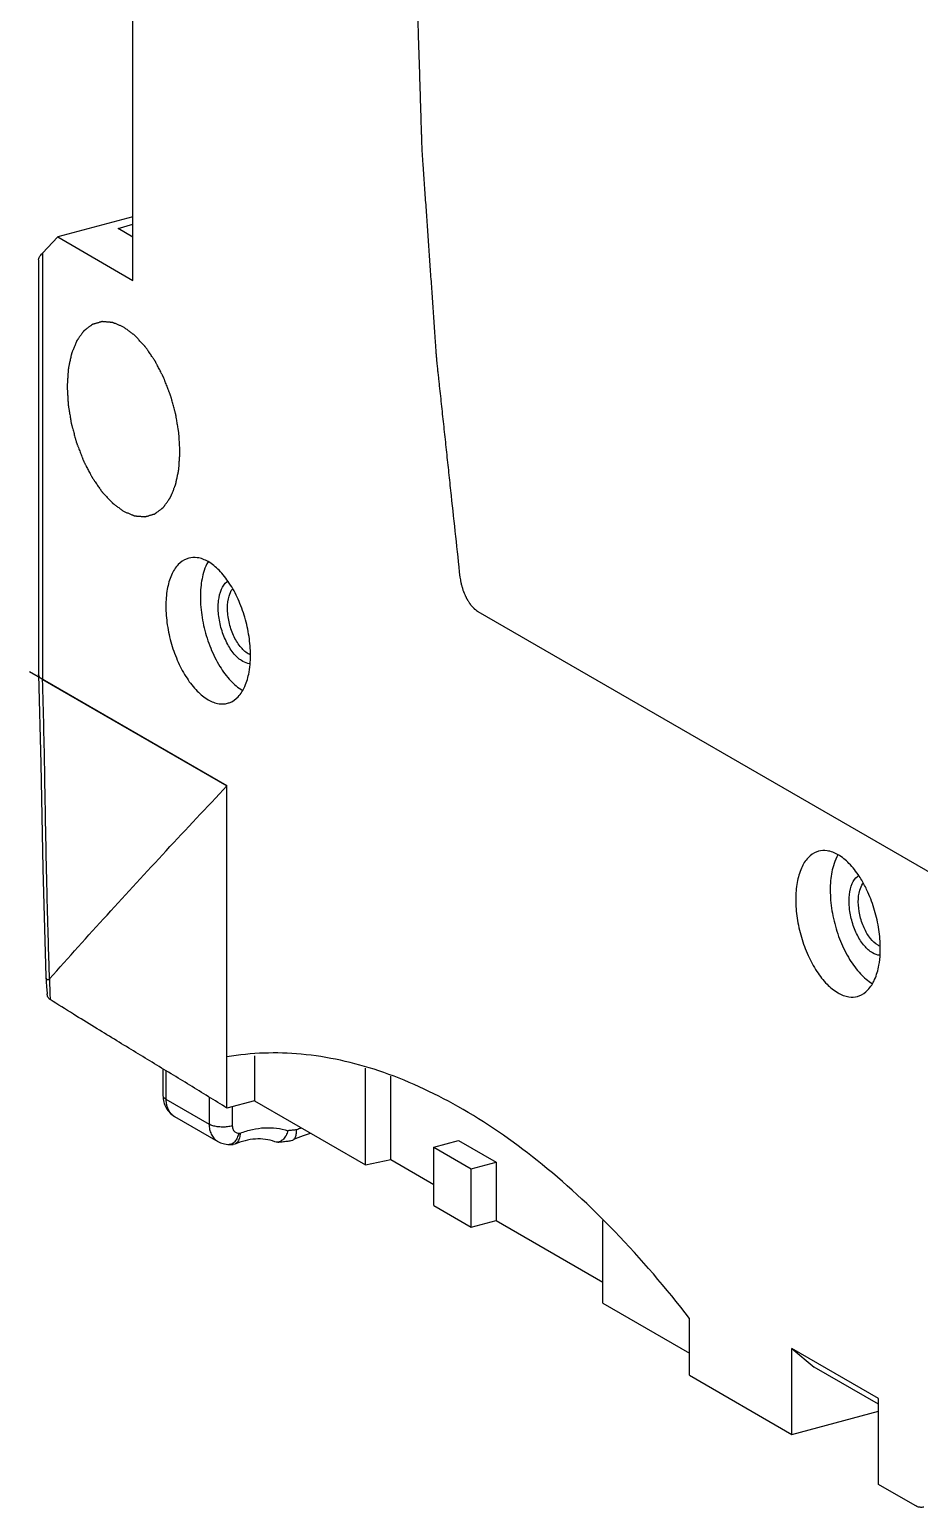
# Model space of a CAD drawing. Extents: x -77 to 255, y -304 to -148.
# Drawn here: x -47.4 to -20.75, y -272.28 to -228.01 of the extents above; entities that cross this region are included whole.
import ezdxf

# ---------------------------------------------------------------- set-up
doc = ezdxf.new("R2010")
doc.units = 0
doc.header["$LTSCALE"] = 1.21
doc.header["$MEASUREMENT"] = 0
doc.layers.get('0').update_dxf_attribs({"linetype": 'CONTINUOUS'})

msp = doc.modelspace()

# ---------------------------------------------------------------- linework, layer by layer
for p, q in [((-44.299, -235.524), (-44.299, -202.707)), ((-44.299, -233.62), (-46.551, -234.223)), ((-44.747, -233.973), (-44.299, -233.839)), ((-44.299, -234.231), (-44.747, -233.973)), ((-46.551, -234.223), (-47.007, -234.705)), ((-46.551, -234.223), (-44.299, -235.524)), ((-47.127, -234.906), (-47.127, -247.32)), ((-47.007, -234.705), (-47.007, -247.475)), ((-11.194, -258.598), (-33.961, -245.449)), ((-41.484, -250.665), (-47.396, -247.25)), ((-47.127, -247.324), (-47.127, -247.32)), ((-47.007, -247.475), (-41.484, -250.665)), ((-41.484, -260.317), (-41.484, -250.665)), ((-41.484, -260.317), (-41.484, -250.665)), ((-46.897, -256.518), (-46.885, -256.681)), ((-40.658, -258.751), (-40.658, -260.096)), ((-43.4, -259.139), (-43.4, -259.938)), ((-43.314, -259.192), (-43.314, -260.049)), ((-37.336, -262.014), (-37.336, -259.114)), ((-36.577, -261.859), (-36.577, -259.362)), ((-43.314, -260.049), (-42.019, -260.797)), ((-42.019, -259.985), (-42.019, -260.797)), ((-40.658, -260.096), (-41.484, -260.317)), ((-41.324, -260.274), (-41.324, -260.849)), ((-40.658, -260.096), (-37.336, -262.014)), ((-43.053, -260.564), (-41.758, -261.312)), ((-41.246, -261.392), (-41.3, -261.403)), ((-39.557, -261.29), (-39.513, -261.277)), ((-35.294, -261.482), (-34.551, -261.282)), ((-35.294, -261.482), (-34.168, -262.132)), ((-35.294, -263.229), (-35.294, -261.482)), ((-34.551, -261.282), (-33.425, -261.933)), ((-37.336, -262.014), (-36.577, -261.859)), ((-36.577, -261.859), (-35.294, -262.6)), ((-34.168, -262.132), (-33.425, -261.933)), ((-33.425, -261.933), (-33.425, -263.68)), ((-34.168, -263.879), (-34.168, -262.132)), ((-35.294, -263.229), (-34.168, -263.879)), ((-34.168, -263.879), (-33.425, -263.68)), ((-33.425, -263.68), (-30.227, -265.526)), ((-30.227, -266.155), (-30.227, -263.685)), ((-30.227, -266.155), (-27.634, -267.653)), ((-27.634, -268.317), (-27.634, -266.615)), ((-21.976, -269.011), (-24.565, -267.515)), ((-24.565, -267.515), (-23.904, -268.073)), ((-24.565, -270.089), (-24.565, -267.515)), ((-21.976, -269.187), (-23.904, -268.073)), ((-27.634, -268.317), (-24.565, -270.089)), ((-21.976, -271.585), (-21.976, -269.011)), ((-24.565, -270.089), (-21.976, -269.395)), ((-20.878, -272.219), (-21.976, -271.585))]:
    msp.add_line(p, q)
for points in [[(-47.127, -247.324), (-47.059, -250.002), (-46.997, -253.137), (-46.907, -256.386)], [(-46.908, -256.384), (-46.905, -256.429), (-46.901, -256.47), (-46.897, -256.518)], [(-46.885, -256.681), (-46.872, -256.877), (-46.871, -256.89)]]:
    msp.add_lwpolyline(points)
for points, start_tangent, end_tangent in [([(-34.941, -207.709, 6.442), (-35.044, -208.78, 5.82), (-35.146, -209.852, 5.197), (-35.198, -210.387, 4.886), (-35.249, -210.923, 4.575), (-35.3, -211.459, 4.263), (-35.352, -211.994, 3.952), (-35.403, -212.53, 3.641), (-35.429, -212.798, 3.485), (-35.441, -212.932, 3.408), (-35.454, -213.066, 3.33), (-35.467, -213.2, 3.252), (-35.48, -213.334, 3.174), (-35.483, -213.367, 3.155), (-35.486, -213.401, 3.135), (-35.488, -213.417, 3.126), (-35.489, -213.434, 3.116), (-35.491, -213.469, 3.099), (-35.494, -213.538, 3.064), (-35.498, -213.607, 3.028), (-35.505, -213.746, 2.958), (-35.512, -213.884, 2.887), (-35.526, -214.161, 2.746), (-35.54, -214.437, 2.605), (-35.554, -214.714, 2.464), (-35.583, -215.267, 2.182), (-35.611, -215.821, 1.9), (-35.639, -216.374, 1.619), (-35.667, -216.927, 1.337), (-35.696, -217.481, 1.055), (-35.724, -218.034, 0.773), (-35.738, -218.31, 0.632), (-35.752, -218.587, 0.491), (-35.766, -218.864, 0.35), (-35.773, -219.002, 0.279), (-35.781, -219.14, 0.209), (-35.784, -219.21, 0.174), (-35.788, -219.279, 0.138), (-35.789, -219.313, 0.121), (-35.79, -219.331, 0.112), (-35.79, -219.349, 0.104), (-35.79, -219.384, 0.089), (-35.791, -219.42, 0.073), (-35.792, -219.562, 0.01), (-35.793, -219.704, -0.053), (-35.795, -219.846, -0.116), (-35.796, -219.988, -0.179), (-35.798, -220.272, -0.304), (-35.803, -220.841, -0.556), (-35.809, -221.409, -0.807), (-35.814, -221.978, -1.059), (-35.819, -222.547, -1.31), (-35.824, -223.115, -1.561), (-35.829, -223.684, -1.813), (-35.831, -223.968, -1.939), (-35.834, -224.252, -2.064), (-35.837, -224.536, -2.19), (-35.839, -224.821, -2.316), (-35.84, -224.963, -2.379), (-35.842, -225.105, -2.442), (-35.842, -225.176, -2.473), (-35.843, -225.247, -2.504), (-35.844, -225.318, -2.536), (-35.844, -225.354, -2.552), (-35.844, -225.371, -2.559), (-35.844, -225.389, -2.567), (-35.844, -225.407, -2.574), (-35.843, -225.425, -2.581), (-35.842, -225.462, -2.595), (-35.84, -225.534, -2.622), (-35.837, -225.607, -2.65), (-35.835, -225.68, -2.677), (-35.831, -225.825, -2.732), (-35.826, -225.97, -2.787), (-35.817, -226.261, -2.897), (-35.808, -226.552, -3.007), (-35.799, -226.842, -3.117), (-35.79, -227.133, -3.227), (-35.772, -227.714, -3.447), (-35.754, -228.295, -3.666), (-35.735, -228.876, -3.886), (-35.717, -229.458, -4.106), (-35.699, -230.039, -4.326), (-35.681, -230.62, -4.546), (-35.672, -230.911, -4.656), (-35.667, -231.056, -4.711), (-35.663, -231.201, -4.766), (-35.658, -231.347, -4.82), (-35.654, -231.492, -4.875), (-35.653, -231.528, -4.889), (-35.652, -231.564, -4.903), (-35.651, -231.583, -4.91), (-35.65, -231.601, -4.916), (-35.647, -231.638, -4.928), (-35.642, -231.712, -4.951), (-35.637, -231.786, -4.974), (-35.627, -231.934, -5.021), (-35.616, -232.082, -5.068), (-35.596, -232.377, -5.162), (-35.575, -232.673, -5.255), (-35.555, -232.969, -5.349), (-35.513, -233.56, -5.536), (-35.472, -234.151, -5.723), (-35.431, -234.743, -5.911), (-35.39, -235.334, -6.098), (-35.348, -235.925, -6.285), (-35.307, -236.517, -6.472), (-35.287, -236.812, -6.566), (-35.266, -237.108, -6.66), (-35.245, -237.404, -6.753), (-35.235, -237.552, -6.8), (-35.225, -237.699, -6.847), (-35.219, -237.773, -6.87), (-35.214, -237.847, -6.894), (-35.212, -237.884, -6.905), (-35.21, -237.903, -6.911), (-35.208, -237.922, -6.916), (-35.204, -237.96, -6.926), (-35.2, -237.998, -6.935), (-35.184, -238.151, -6.975), (-35.167, -238.304, -7.014), (-35.151, -238.456, -7.053), (-35.134, -238.609, -7.092), (-35.101, -238.914, -7.17), (-35.036, -239.525, -7.327), (-34.97, -240.136, -7.483), (-34.904, -240.747, -7.64), (-34.839, -241.358, -7.796), (-34.773, -241.968, -7.953), (-34.642, -243.19, -8.266), (-34.51, -244.412, -8.579)], (-0.08256, -0.861712, -0.500636), (0.10362, -0.963479, -0.246922)), ([(-47.128, -234.909), (-47.105, -234.834), (-47.007, -234.705)], (-0.049679, 0.998765), (0.687834, 0.725868)), ([(-44.581, -236.922, -21.453), (-44.663, -236.887, -21.57), (-44.745, -236.853, -21.686), (-44.786, -236.836, -21.744), (-44.827, -236.819, -21.802), (-44.848, -236.81, -21.831), (-44.868, -236.802, -21.86), (-44.889, -236.793, -21.889), (-44.899, -236.789, -21.904), (-44.904, -236.787, -21.911), (-44.909, -236.785, -21.918), (-44.914, -236.784, -21.926), (-44.919, -236.784, -21.934), (-44.929, -236.783, -21.949), (-44.949, -236.781, -21.98), (-44.968, -236.78, -22.011), (-44.988, -236.778, -22.042), (-45.027, -236.775, -22.103), (-45.067, -236.771, -22.165), (-45.106, -236.768, -22.226), (-45.146, -236.765, -22.288), (-45.165, -236.763, -22.319), (-45.185, -236.761, -22.349), (-45.205, -236.76, -22.38), (-45.215, -236.759, -22.396), (-45.22, -236.758, -22.403), (-45.225, -236.758, -22.411), (-45.229, -236.759, -22.419), (-45.234, -236.761, -22.427), (-45.243, -236.763, -22.442), (-45.261, -236.769, -22.474), (-45.279, -236.774, -22.505), (-45.297, -236.779, -22.536), (-45.334, -236.79, -22.599), (-45.37, -236.8, -22.661), (-45.407, -236.811, -22.724), (-45.443, -236.821, -22.787), (-45.461, -236.827, -22.818), (-45.479, -236.832, -22.849), (-45.498, -236.837, -22.881), (-45.507, -236.84, -22.896), (-45.511, -236.841, -22.904), (-45.516, -236.843, -22.912), (-45.52, -236.846, -22.92), (-45.524, -236.849, -22.927), (-45.532, -236.855, -22.943), (-45.548, -236.867, -22.974), (-45.564, -236.88, -23.005), (-45.581, -236.892, -23.037), (-45.613, -236.916, -23.099), (-45.646, -236.941, -23.161), (-45.678, -236.966, -23.224), (-45.71, -236.99, -23.286), (-45.727, -237.003, -23.317), (-45.743, -237.015, -23.348), (-45.759, -237.027, -23.38), (-45.767, -237.033, -23.395), (-45.771, -237.037, -23.403), (-45.775, -237.04, -23.411), (-45.779, -237.044, -23.418), (-45.782, -237.049, -23.425), (-45.788, -237.058, -23.44), (-45.802, -237.077, -23.468), (-45.815, -237.095, -23.497), (-45.828, -237.113, -23.526), (-45.854, -237.15, -23.583), (-45.88, -237.187, -23.641), (-45.906, -237.224, -23.698), (-45.932, -237.261, -23.756), (-45.945, -237.279, -23.785), (-45.958, -237.298, -23.814), (-45.972, -237.316, -23.842), (-45.978, -237.325, -23.857), (-45.981, -237.33, -23.864), (-45.985, -237.335, -23.871), (-45.987, -237.341, -23.878), (-45.989, -237.347, -23.884), (-45.994, -237.359, -23.897), (-46.004, -237.383, -23.923), (-46.014, -237.407, -23.949), (-46.024, -237.431, -23.974), (-46.043, -237.479, -24.026), (-46.062, -237.527, -24.078), (-46.082, -237.575, -24.129), (-46.101, -237.623, -24.181), (-46.111, -237.647, -24.207), (-46.121, -237.671, -24.233), (-46.131, -237.695, -24.259), (-46.135, -237.707, -24.271), (-46.138, -237.713, -24.278), (-46.14, -237.719, -24.284), (-46.142, -237.726, -24.29), (-46.143, -237.733, -24.295), (-46.146, -237.748, -24.306), (-46.152, -237.777, -24.328), (-46.158, -237.805, -24.35), (-46.164, -237.834, -24.372), (-46.176, -237.891, -24.416), (-46.189, -237.949, -24.46), (-46.201, -238.006, -24.503), (-46.213, -238.063, -24.547), (-46.219, -238.092, -24.569), (-46.225, -238.121, -24.591), (-46.231, -238.15, -24.613), (-46.234, -238.164, -24.624), (-46.235, -238.171, -24.629), (-46.237, -238.178, -24.635), (-46.237, -238.186, -24.639), (-46.238, -238.195, -24.643), (-46.239, -238.211, -24.652), (-46.241, -238.244, -24.67), (-46.243, -238.277, -24.687), (-46.245, -238.31, -24.704), (-46.249, -238.375, -24.739), (-46.253, -238.441, -24.774), (-46.258, -238.507, -24.809), (-46.262, -238.573, -24.843), (-46.264, -238.605, -24.861), (-46.266, -238.638, -24.878), (-46.268, -238.671, -24.896), (-46.269, -238.688, -24.904), (-46.27, -238.696, -24.909), (-46.27, -238.704, -24.913), (-46.27, -238.713, -24.916), (-46.269, -238.721, -24.919), (-46.268, -238.739, -24.925), (-46.266, -238.773, -24.936), (-46.264, -238.808, -24.948), (-46.262, -238.843, -24.96), (-46.258, -238.912, -24.983), (-46.254, -238.981, -25.006), (-46.25, -239.051, -25.029), (-46.246, -239.12, -25.052), (-46.244, -239.154, -25.064), (-46.242, -239.189, -25.076), (-46.24, -239.224, -25.087), (-46.239, -239.241, -25.093), (-46.238, -239.25, -25.096), (-46.238, -239.258, -25.099), (-46.236, -239.267, -25.1), (-46.235, -239.276, -25.102), (-46.232, -239.294, -25.105), (-46.226, -239.33, -25.11), (-46.22, -239.365, -25.116), (-46.214, -239.401, -25.122), (-46.202, -239.472, -25.133), (-46.19, -239.544, -25.145), (-46.178, -239.615, -25.156), (-46.166, -239.686, -25.168), (-46.16, -239.722, -25.174), (-46.155, -239.757, -25.179), (-46.149, -239.793, -25.185), (-46.146, -239.811, -25.188), (-46.144, -239.82, -25.189), (-46.143, -239.829, -25.191), (-46.14, -239.838, -25.191), (-46.138, -239.846, -25.191), (-46.133, -239.864, -25.191), (-46.123, -239.899, -25.19), (-46.114, -239.935, -25.19), (-46.104, -239.97, -25.19), (-46.085, -240.04, -25.189), (-46.065, -240.111, -25.188), (-46.046, -240.182, -25.187), (-46.027, -240.252, -25.187), (-46.017, -240.287, -25.186), (-46.007, -240.323, -25.186), (-45.998, -240.358, -25.186), (-45.993, -240.376, -25.186), (-45.99, -240.385, -25.186), (-45.988, -240.393, -25.185), (-45.985, -240.402, -25.184), (-45.981, -240.41, -25.182), (-45.975, -240.428, -25.179), (-45.961, -240.462, -25.172), (-45.948, -240.496, -25.166), (-45.935, -240.53, -25.159), (-45.908, -240.598, -25.146), (-45.882, -240.667, -25.133), (-45.855, -240.735, -25.12), (-45.828, -240.803, -25.106), (-45.815, -240.838, -25.1), (-45.802, -240.872, -25.093), (-45.789, -240.906, -25.087), (-45.782, -240.923, -25.083), (-45.779, -240.931, -25.082), (-45.775, -240.94, -25.08), (-45.771, -240.948, -25.077), (-45.767, -240.955, -25.074), (-45.759, -240.971, -25.068), (-45.744, -241.001, -25.055), (-45.728, -241.032, -25.043), (-45.712, -241.062, -25.031), (-45.68, -241.123, -25.006), (-45.648, -241.184, -24.981), (-45.616, -241.246, -24.957), (-45.584, -241.307, -24.932), (-45.568, -241.337, -24.92), (-45.552, -241.368, -24.907), (-45.537, -241.398, -24.895), (-45.529, -241.414, -24.889), (-45.525, -241.421, -24.886), (-45.521, -241.429, -24.883), (-45.516, -241.435, -24.878), (-45.512, -241.442, -24.874), (-45.502, -241.455, -24.865), (-45.484, -241.482, -24.847), (-45.466, -241.508, -24.83), (-45.448, -241.534, -24.812), (-45.412, -241.587, -24.776), (-45.375, -241.64, -24.741), (-45.339, -241.693, -24.706), (-45.303, -241.745, -24.67), (-45.285, -241.772, -24.653), (-45.266, -241.798, -24.635), (-45.248, -241.825, -24.617), (-45.239, -241.838, -24.608), (-45.235, -241.844, -24.604), (-45.23, -241.851, -24.599), (-45.225, -241.856, -24.594), (-45.22, -241.862, -24.588), (-45.21, -241.872, -24.577), (-45.191, -241.893, -24.555), (-45.171, -241.915, -24.532), (-45.151, -241.936, -24.51), (-45.112, -241.978, -24.465), (-45.072, -242.021, -24.42), (-45.033, -242.063, -24.376), (-44.994, -242.106, -24.331), (-44.974, -242.127, -24.309), (-44.954, -242.148, -24.286), (-44.935, -242.169, -24.264), (-44.925, -242.18, -24.253), (-44.92, -242.185, -24.247), (-44.915, -242.19, -24.241), (-44.91, -242.194, -24.235), (-44.904, -242.198, -24.228), (-44.894, -242.206, -24.215), (-44.873, -242.221, -24.188), (-44.852, -242.237, -24.161), (-44.831, -242.252, -24.135), (-44.79, -242.283, -24.081), (-44.748, -242.314, -24.028), (-44.664, -242.376, -23.921), (-44.581, -242.438, -23.814)], (-0.560328, 0.233924, -0.794551), (0.560232, -0.414887, 0.716944)), ([(-44.581, -242.438, -23.814), (-44.499, -242.472, -23.698), (-44.417, -242.506, -23.582), (-44.376, -242.523, -23.523), (-44.335, -242.54, -23.465), (-44.314, -242.549, -23.436), (-44.294, -242.558, -23.407), (-44.273, -242.566, -23.378), (-44.263, -242.57, -23.363), (-44.258, -242.572, -23.356), (-44.253, -242.575, -23.349), (-44.248, -242.575, -23.341), (-44.243, -242.575, -23.334), (-44.233, -242.576, -23.318), (-44.213, -242.578, -23.287), (-44.194, -242.58, -23.257), (-44.174, -242.581, -23.226), (-44.135, -242.585, -23.164), (-44.095, -242.588, -23.103), (-44.056, -242.591, -23.041), (-44.016, -242.595, -22.98), (-43.997, -242.596, -22.949), (-43.977, -242.598, -22.918), (-43.957, -242.6, -22.887), (-43.947, -242.6, -22.872), (-43.942, -242.601, -22.864), (-43.937, -242.601, -22.856), (-43.933, -242.6, -22.849), (-43.928, -242.599, -22.841), (-43.919, -242.596, -22.825), (-43.901, -242.591, -22.794), (-43.883, -242.585, -22.763), (-43.865, -242.58, -22.731), (-43.828, -242.57, -22.669), (-43.792, -242.559, -22.606), (-43.755, -242.548, -22.543), (-43.719, -242.538, -22.481), (-43.701, -242.533, -22.449), (-43.683, -242.527, -22.418), (-43.664, -242.522, -22.387), (-43.655, -242.519, -22.371), (-43.651, -242.518, -22.363), (-43.646, -242.517, -22.356), (-43.642, -242.514, -22.348), (-43.638, -242.511, -22.34), (-43.63, -242.504, -22.324), (-43.614, -242.492, -22.293), (-43.598, -242.48, -22.262), (-43.581, -242.467, -22.231), (-43.549, -242.443, -22.168), (-43.516, -242.418, -22.106), (-43.484, -242.394, -22.044), (-43.452, -242.369, -21.981), (-43.435, -242.357, -21.95), (-43.419, -242.344, -21.919), (-43.403, -242.332, -21.888), (-43.395, -242.326, -21.872), (-43.391, -242.323, -21.864), (-43.387, -242.32, -21.857), (-43.383, -242.315, -21.849), (-43.38, -242.31, -21.842), (-43.374, -242.301, -21.828), (-43.361, -242.283, -21.799), (-43.347, -242.264, -21.77), (-43.334, -242.246, -21.742), (-43.308, -242.209, -21.684), (-43.282, -242.172, -21.626), (-43.256, -242.135, -21.569), (-43.23, -242.098, -21.511), (-43.217, -242.08, -21.483), (-43.204, -242.061, -21.454), (-43.191, -242.043, -21.425), (-43.184, -242.034, -21.411), (-43.181, -242.029, -21.403), (-43.177, -242.025, -21.396), (-43.175, -242.019, -21.39), (-43.173, -242.013, -21.383), (-43.168, -242.001, -21.37), (-43.158, -241.977, -21.345), (-43.148, -241.953, -21.319), (-43.138, -241.928, -21.293), (-43.119, -241.88, -21.241), (-43.1, -241.832, -21.19), (-43.08, -241.784, -21.138), (-43.061, -241.736, -21.086), (-43.051, -241.712, -21.061), (-43.041, -241.688, -21.035), (-43.031, -241.664, -21.009), (-43.027, -241.652, -20.996), (-43.024, -241.646, -20.989), (-43.022, -241.64, -20.983), (-43.02, -241.633, -20.978), (-43.019, -241.626, -20.972), (-43.016, -241.612, -20.961), (-43.01, -241.583, -20.939), (-43.004, -241.554, -20.917), (-42.998, -241.525, -20.895), (-42.986, -241.468, -20.852), (-42.973, -241.411, -20.808), (-42.961, -241.353, -20.764), (-42.949, -241.296, -20.72), (-42.943, -241.267, -20.698), (-42.937, -241.238, -20.676), (-42.931, -241.21, -20.655), (-42.928, -241.195, -20.644), (-42.927, -241.188, -20.638), (-42.925, -241.181, -20.633), (-42.925, -241.173, -20.628), (-42.924, -241.165, -20.624), (-42.923, -241.148, -20.615), (-42.921, -241.115, -20.598), (-42.919, -241.083, -20.58), (-42.917, -241.05, -20.563), (-42.913, -240.984, -20.528), (-42.909, -240.918, -20.494), (-42.904, -240.852, -20.459), (-42.9, -240.787, -20.424), (-42.898, -240.754, -20.407), (-42.896, -240.721, -20.389), (-42.894, -240.688, -20.372), (-42.893, -240.672, -20.363), (-42.892, -240.663, -20.359), (-42.892, -240.655, -20.354), (-42.892, -240.647, -20.351), (-42.893, -240.638, -20.349), (-42.894, -240.621, -20.343), (-42.896, -240.586, -20.331), (-42.898, -240.551, -20.32), (-42.9, -240.517, -20.308), (-42.904, -240.447, -20.285), (-42.908, -240.378, -20.261), (-42.912, -240.309, -20.238), (-42.916, -240.24, -20.215), (-42.918, -240.205, -20.203), (-42.92, -240.17, -20.192), (-42.922, -240.136, -20.18), (-42.923, -240.118, -20.174), (-42.924, -240.11, -20.171), (-42.924, -240.101, -20.168), (-42.926, -240.092, -20.167), (-42.927, -240.083, -20.166), (-42.93, -240.065, -20.163), (-42.936, -240.03, -20.157), (-42.942, -239.994, -20.151), (-42.948, -239.958, -20.145), (-42.96, -239.887, -20.134), (-42.972, -239.816, -20.123), (-42.984, -239.744, -20.111), (-42.996, -239.673, -20.1), (-43.002, -239.638, -20.094), (-43.008, -239.602, -20.088), (-43.013, -239.566, -20.082), (-43.016, -239.548, -20.079), (-43.018, -239.54, -20.078), (-43.019, -239.531, -20.077), (-43.022, -239.522, -20.077), (-43.024, -239.513, -20.077), (-43.029, -239.495, -20.077), (-43.039, -239.46, -20.077), (-43.048, -239.425, -20.078), (-43.058, -239.389, -20.078), (-43.077, -239.319, -20.079), (-43.097, -239.248, -20.079), (-43.116, -239.178, -20.08), (-43.135, -239.107, -20.081), (-43.145, -239.072, -20.081), (-43.155, -239.037, -20.081), (-43.164, -239.001, -20.082), (-43.169, -238.984, -20.082), (-43.172, -238.975, -20.082), (-43.174, -238.966, -20.082), (-43.177, -238.957, -20.084), (-43.181, -238.949, -20.085), (-43.187, -238.932, -20.089), (-43.201, -238.898, -20.095), (-43.214, -238.863, -20.102), (-43.227, -238.829, -20.108), (-43.254, -238.761, -20.121), (-43.28, -238.693, -20.135), (-43.307, -238.624, -20.148), (-43.334, -238.556, -20.161), (-43.347, -238.522, -20.168), (-43.36, -238.488, -20.174), (-43.373, -238.453, -20.181), (-43.38, -238.436, -20.184), (-43.383, -238.428, -20.186), (-43.387, -238.419, -20.187), (-43.391, -238.412, -20.19), (-43.395, -238.404, -20.193), (-43.403, -238.389, -20.2), (-43.419, -238.358, -20.212), (-43.434, -238.328, -20.224), (-43.45, -238.297, -20.237), (-43.482, -238.236, -20.261), (-43.514, -238.175, -20.286), (-43.546, -238.114, -20.311), (-43.578, -238.053, -20.335), (-43.594, -238.022, -20.348), (-43.61, -237.992, -20.36), (-43.625, -237.961, -20.372), (-43.633, -237.946, -20.379), (-43.637, -237.938, -20.382), (-43.641, -237.931, -20.385), (-43.646, -237.924, -20.389), (-43.65, -237.917, -20.394), (-43.66, -237.904, -20.402), (-43.678, -237.878, -20.42), (-43.696, -237.851, -20.438), (-43.714, -237.825, -20.456), (-43.75, -237.772, -20.491), (-43.787, -237.719, -20.526), (-43.823, -237.667, -20.562), (-43.859, -237.614, -20.597), (-43.877, -237.587, -20.615), (-43.896, -237.561, -20.633), (-43.914, -237.535, -20.65), (-43.923, -237.522, -20.659), (-43.927, -237.515, -20.664), (-43.932, -237.508, -20.668), (-43.937, -237.503, -20.674), (-43.942, -237.498, -20.679), (-43.952, -237.487, -20.69), (-43.971, -237.466, -20.713), (-43.991, -237.445, -20.735), (-44.011, -237.423, -20.757), (-44.05, -237.381, -20.802), (-44.09, -237.339, -20.847), (-44.129, -237.296, -20.892), (-44.168, -237.254, -20.937), (-44.188, -237.233, -20.959), (-44.208, -237.211, -20.981), (-44.227, -237.19, -21.004), (-44.237, -237.18, -21.015), (-44.242, -237.174, -21.02), (-44.247, -237.169, -21.026), (-44.252, -237.165, -21.033), (-44.258, -237.161, -21.039), (-44.268, -237.153, -21.053), (-44.289, -237.138, -21.079), (-44.31, -237.123, -21.106), (-44.331, -237.107, -21.133), (-44.372, -237.076, -21.186), (-44.414, -237.045, -21.24), (-44.498, -236.983, -21.346), (-44.581, -236.922, -21.453)], (0.560328, -0.233924, 0.794551), (-0.560232, 0.414887, -0.716944)), ([(-42.63, -243.842), (-42.681, -243.858), (-42.943, -244.035), (-43.145, -244.348), (-43.271, -244.773), (-43.314, -245.284), (-43.271, -245.844), (-43.145, -246.416), (-42.943, -246.961), (-42.681, -247.441), (-42.375, -247.824), (-42.047, -248.084)], (-0.967103, -0.254386), (0.865939, -0.50015)), ([(-42.047, -243.947), (-42.375, -243.828), (-42.63, -243.842)], (-0.865939, 0.50015), (-0.967103, -0.254386)), ([(-42.167, -244.214), (-42.268, -244.72), (-42.268, -245.309), (-42.167, -245.932), (-41.972, -246.54), (-41.699, -247.083), (-41.371, -247.517), (-41.026, -247.8)], (-0.315191, -0.949028), (0.860568, -0.509336)), ([(-42.05, -243.948), (-42.167, -244.214)], (-0.500203, -0.865908), (-0.315191, -0.949028)), ([(-40.781, -246.747), (-40.824, -246.187), (-40.95, -245.615), (-41.152, -245.07), (-41.414, -244.59), (-41.72, -244.207), (-42.047, -243.947)], (-0.000157, 1), (-0.865939, 0.50015)), ([(-41.014, -246.934), (-41.265, -246.717), (-41.485, -246.382), (-41.648, -245.97), (-41.735, -245.53), (-41.735, -245.115), (-41.648, -244.775), (-41.485, -244.551), (-41.458, -244.533)], (-0.865939, 0.50015), (0.841217, 0.540697)), ([(-40.849, -246.706), (-41.086, -246.492), (-41.287, -246.156), (-41.421, -245.751), (-41.468, -245.337), (-41.421, -244.977), (-41.323, -244.767)], (-0.865939, 0.50015), (0.605568, 0.795793)), ([(-34.51, -244.412, -8.579), (-34.495, -244.493, -8.59), (-34.487, -244.534, -8.595), (-34.48, -244.575, -8.6), (-34.476, -244.595, -8.603), (-34.472, -244.615, -8.605), (-34.47, -244.626, -8.607), (-34.469, -244.631, -8.607), (-34.467, -244.636, -8.607), (-34.464, -244.646, -8.606), (-34.461, -244.656, -8.605), (-34.448, -244.696, -8.602), (-34.436, -244.737, -8.599), (-34.423, -244.777, -8.597), (-34.411, -244.818, -8.594), (-34.407, -244.828, -8.593), (-34.404, -244.838, -8.592), (-34.403, -244.843, -8.592), (-34.401, -244.848, -8.591), (-34.397, -244.857, -8.588), (-34.388, -244.875, -8.583), (-34.38, -244.894, -8.578), (-34.364, -244.931, -8.567), (-34.347, -244.968, -8.556), (-34.339, -244.986, -8.551), (-34.33, -245.004, -8.546), (-34.322, -245.023, -8.54), (-34.318, -245.032, -8.538), (-34.316, -245.037, -8.536), (-34.314, -245.041, -8.535), (-34.311, -245.045, -8.533), (-34.309, -245.049, -8.53), (-34.304, -245.058, -8.526), (-34.294, -245.074, -8.517), (-34.284, -245.09, -8.508), (-34.273, -245.106, -8.498), (-34.253, -245.139, -8.48), (-34.233, -245.171, -8.462), (-34.223, -245.188, -8.453), (-34.213, -245.204, -8.443), (-34.208, -245.212, -8.439), (-34.205, -245.216, -8.436), (-34.202, -245.219, -8.433), (-34.197, -245.226, -8.427), (-34.191, -245.232, -8.421), (-34.169, -245.258, -8.397), (-34.147, -245.283, -8.372), (-34.125, -245.309, -8.348), (-34.103, -245.334, -8.323), (-34.097, -245.341, -8.317), (-34.092, -245.347, -8.311), (-34.089, -245.35, -8.308), (-34.086, -245.353, -8.304), (-34.08, -245.358, -8.297), (-34.068, -245.367, -8.282), (-34.056, -245.376, -8.267), (-34.032, -245.394, -8.236), (-34.008, -245.412, -8.206), (-33.961, -245.449, -8.145)], (0.18277, -0.97511, -0.125522), (0.559365, -0.427605, 0.710116)), ([(-41.465, -248.188), (-41.414, -248.173), (-41.152, -247.995), (-40.95, -247.683), (-40.824, -247.258), (-40.787, -246.953)], (0.967103, 0.254386), (0.064285, 0.997932)), ([(-40.802, -247.005), (-41.014, -246.934)], (-0.996868, 0.079085), (-0.865939, 0.50015)), ([(-40.788, -246.736), (-40.849, -246.706)], (-0.923528, 0.383532), (-0.865939, 0.50015)), ([(-40.787, -246.953), (-40.781, -246.747)], (0.064285, 0.997932), (-0.000157, 1)), ([(-47.007, -247.475), (-47.113, -247.376), (-47.124, -247.323)], (-0.865939, 0.50015), (-0.028433, 0.999596)), ([(-46.799, -256.383), (-46.821, -255.682), (-46.845, -254.843), (-46.87, -253.906), (-46.894, -252.848), (-46.917, -251.653), (-46.94, -250.332), (-46.968, -248.912), (-47.007, -247.475)], (-0.031688, 0.999498), (-0.032996, 0.999455)), ([(-42.047, -248.084), (-41.72, -248.203), (-41.465, -248.188)], (0.865939, -0.50015), (0.967103, 0.254386)), ([(-46.797, -256.442), (-45.076, -254.531), (-43.305, -252.605), (-41.484, -250.665)], (0.665237, 0.746632), (0.687834, 0.725868)), ([(-23.769, -252.622), (-23.82, -252.638), (-24.082, -252.815), (-24.283, -253.127), (-24.41, -253.553), (-24.453, -254.063), (-24.41, -254.623), (-24.283, -255.195), (-24.082, -255.74), (-23.82, -256.22), (-23.514, -256.603), (-23.186, -256.863)], (-0.967103, -0.254386), (0.865939, -0.50015)), ([(-23.186, -252.726), (-23.514, -252.607), (-23.769, -252.622)], (-0.865939, 0.50015), (-0.967103, -0.254386)), ([(-23.189, -252.727), (-23.306, -252.993)], (-0.500203, -0.865908), (-0.315191, -0.949028)), ([(-22.453, -253.532), (-22.553, -253.369), (-22.859, -252.986), (-23.186, -252.726)], (-0.499018, 0.866591), (-0.865939, 0.50015)), ([(-23.306, -252.993), (-23.407, -253.499), (-23.407, -254.088), (-23.306, -254.712), (-23.111, -255.319), (-22.838, -255.862), (-22.51, -256.296), (-22.165, -256.58)], (-0.315191, -0.949028), (0.860568, -0.509336)), ([(-22.153, -255.667), (-22.394, -255.459), (-22.606, -255.137), (-22.763, -254.74), (-22.846, -254.317), (-22.846, -253.918), (-22.763, -253.591), (-22.606, -253.376), (-22.566, -253.35)], (-0.865939, 0.50015), (0.863533, 0.504292)), ([(-21.988, -255.439), (-22.214, -255.235), (-22.406, -254.915), (-22.534, -254.528), (-22.579, -254.132), (-22.534, -253.789), (-22.439, -253.587)], (-0.865939, 0.50015), (0.609103, 0.793091)), ([(-21.92, -255.526), (-21.963, -254.966), (-22.089, -254.394), (-22.291, -253.849), (-22.453, -253.532)], (-0.000157, 1), (-0.499018, 0.866591)), ([(-22.604, -256.968), (-22.553, -256.952), (-22.291, -256.775), (-22.089, -256.463), (-21.963, -256.037), (-21.923, -255.686)], (0.967103, 0.254386), (0.049058, 0.998796)), ([(-21.937, -255.737), (-22.153, -255.667)], (-0.999053, 0.043516), (-0.865939, 0.50015)), ([(-21.93, -255.467), (-21.988, -255.439)], (-0.923018, 0.384757), (-0.865939, 0.50015)), ([(-21.923, -255.686), (-21.92, -255.526)], (0.049058, 0.998796), (-0.000157, 1)), ([(-46.907, -256.386), (-46.907, -256.387), (-46.903, -256.418), (-46.891, -256.442), (-46.873, -256.46), (-46.849, -256.467), (-46.823, -256.462), (-46.797, -256.442)], (0.028432, -0.999596), (0.665231, 0.746638)), ([(-46.797, -256.442), (-46.799, -256.383)], (-0.031811, 0.999494), (-0.031688, 0.999498)), ([(-46.797, -256.442), (-46.797, -256.52), (-46.795, -256.597), (-46.794, -256.648)], (0.007759, -0.99997), (0.021787, -0.999763)), ([(-46.794, -256.648), (-46.792, -256.753), (-46.787, -256.909), (-46.783, -256.988), (-46.781, -257.027), (-46.78, -257.066)], (0.021787, -0.999763), (0.048969, -0.9988)), ([(-46.78, -257.066), (-46.846, -256.99), (-46.871, -256.89)], (-0.842541, 0.538632), (-0.086262, 0.996273)), ([(-41.484, -260.317), (-42.038, -259.973), (-42.598, -259.628), (-43.16, -259.285), (-43.723, -258.943), (-44.283, -258.603), (-44.854, -258.255), (-45.449, -257.89), (-46.085, -257.498), (-46.78, -257.066)], (-0.847888, 0.530175), (-0.848689, 0.528892)), ([(-23.186, -256.863), (-22.859, -256.982), (-22.604, -256.968)], (0.865939, -0.50015), (0.967103, 0.254386)), ([(-27.634, -266.615), (-29.871, -264.011), (-32.198, -261.881), (-34.57, -260.266), (-36.94, -259.199), (-39.26, -258.701), (-41.484, -258.78)], (-0.610503, 0.792014), (-0.985718, -0.168406)), ([(-43.4, -259.938), (-43.376, -260.134)], (0, -1), (0.251784, -0.967783)), ([(-43.314, -260.049), (-43.372, -260.003), (-43.399, -259.953), (-43.4, -259.938)], (-0.865939, 0.50015), (0.016378, 0.999866)), ([(-43.376, -260.134), (-43.305, -260.308), (-43.196, -260.454), (-43.053, -260.564)], (0.251784, -0.967783), (0.865939, -0.50015)), ([(-43.314, -260.049), (-43.312, -260.103), (-43.306, -260.156), (-43.297, -260.207), (-43.285, -260.256), (-43.269, -260.303), (-43.249, -260.348), (-43.226, -260.391), (-43.201, -260.43), (-43.172, -260.466), (-43.149, -260.491)], (0, -1), (0.708374, -0.705838)), ([(-43.149, -260.491), (-43.14, -260.499), (-43.106, -260.529), (-43.069, -260.555), (-43.053, -260.564)], (0.708374, -0.705838), (0.865942, -0.500144)), ([(-42.019, -260.797), (-42.003, -260.952), (-41.955, -261.094), (-41.877, -261.214), (-41.772, -261.304), (-41.758, -261.312)], (0, -1), (0.866208, -0.499683)), ([(-41.324, -260.849), (-41.465, -260.875), (-41.621, -260.883), (-41.774, -260.871), (-41.911, -260.842), (-42.019, -260.797)], (-0.9659, -0.258915), (-0.865939, 0.50015)), ([(-41.324, -260.849), (-41.318, -260.907), (-41.3, -260.96), (-41.271, -261.005), (-41.231, -261.039), (-41.185, -261.059), (-41.134, -261.066)], (0, -1), (1, 0.000938)), ([(-41.089, -261.066), (-41.111, -261.203), (-41.157, -261.311), (-41.224, -261.38), (-41.246, -261.391)], (-0.056431, -0.998407), (-0.926591, -0.37607)), ([(-41.134, -261.066), (-41.178, -261.204), (-41.244, -261.313)], (-0.199938, -0.979809), (-0.646868, -0.762602)), ([(-41.134, -261.066), (-41.112, -261.066), (-41.089, -261.066)], (1, 0.000938), (0.999992, 0.003969)), ([(-41.089, -261.066), (-40.721, -260.954), (-40.355, -260.904), (-40, -260.917), (-39.662, -260.992)], (0.932931, 0.360056), (0.951007, -0.30917)), ([(-39.662, -260.992), (-39.716, -261.131), (-39.793, -261.241), (-39.886, -261.311), (-39.962, -261.334)], (-0.266353, -0.963876), (-0.995386, -0.095954)), ([(-39.4, -260.964), (-39.531, -260.979), (-39.662, -260.992)], (-0.993405, -0.114655), (-0.995177, -0.098091)), ([(-39.513, -261.277), (-39.502, -261.27), (-39.444, -261.204), (-39.41, -261.098), (-39.401, -260.964)], (0.892394, 0.451257), (-0.029873, 0.999554)), ([(-38.96, -261.072), (-39.207, -261.142), (-39.513, -261.277)], (-0.9777, -0.210007), (-0.884626, -0.466302)), ([(-39.4, -260.964), (-39.259, -260.899)], (0.895778, 0.444501), (0.918663, 0.395041)), ([(-41.758, -261.312), (-41.599, -261.379), (-41.415, -261.403)], (0.866006, -0.500034), (1, 0.000938)), ([(-41.328, -261.381), (-41.415, -261.403)], (-0.891419, -0.45318), (-0.999994, -0.003408)), ([(-41.415, -261.403), (-41.375, -261.403), (-41.336, -261.403), (-41.3, -261.403)], (1, 0.000938), (0.999964, 0.008493)), ([(-41.321, -261.378), (-41.328, -261.381)], (-0.87418, -0.485603), (-0.891419, -0.45318)), ([(-41.244, -261.313), (-41.321, -261.378)], (-0.646868, -0.762602), (-0.87418, -0.485603)), ([(-40.047, -261.322), (-40.335, -261.252), (-40.635, -261.242), (-40.944, -261.291), (-41.246, -261.392)], (-0.937247, 0.348665), (-0.923068, -0.384636)), ([(-39.962, -261.334), (-39.984, -261.335), (-40.047, -261.322)], (-0.995386, -0.095954), (-0.938395, 0.345564)), ([(-39.962, -261.334), (-39.829, -261.321), (-39.69, -261.306), (-39.557, -261.29)], (0.995587, 0.093845), (0.992915, 0.118824)), ([(-20.619, -272.266), (-20.68, -272.275), (-20.777, -272.263), (-20.878, -272.219)], (-0.966175, -0.257886), (-0.865939, 0.50015))]:
    msp.add_spline(points, degree=3, dxfattribs=dict(start_tangent=start_tangent, end_tangent=end_tangent))

doc.saveas('drawing.dxf')
